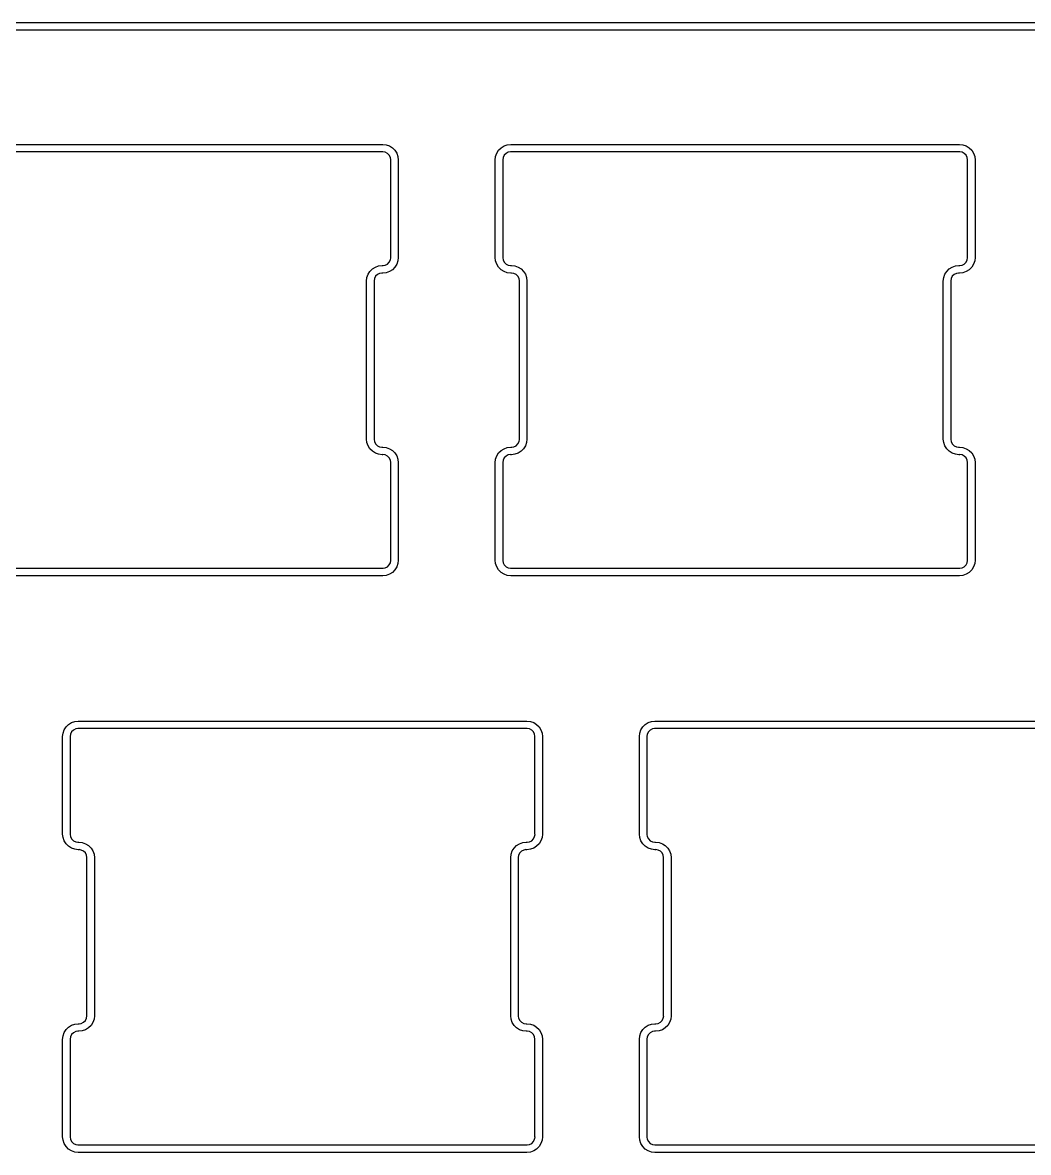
# Model space of a CAD drawing. Extents: x 1.19 to 10.6, y -5.73 to -2.38.
# Drawn here: x 5.344 to 6.652, y -3.952 to -2.482 of the extents above; entities that cross this region are included whole.
import ezdxf

# ---------------------------------------------------------------- set-up
doc = ezdxf.new("R2010")
doc.units = 0
doc.header["$MEASUREMENT"] = 0
doc.layers.add('BLACK', color=7, linetype='CONTINUOUS')

msp = doc.modelspace()

# ---------------------------------------------------------------- linework, layer by layer
at = {"layer": 'BLACK', "linetype": 'CONTINUOUS'}
for p, q in [((1.59252, -2.48209), (10.1988, -2.48209)), ((10.1988, -2.49193), (1.59252, -2.49193)), ((5.22894, -2.64055), (5.8124, -2.64055)), ((5.8124, -2.64055), (5.81691, -2.64106)), ((5.81691, -2.64106), (5.8212, -2.64256)), ((5.8212, -2.64256), (5.82504, -2.64497)), ((5.82504, -2.64497), (5.82825, -2.64819)), ((5.96308, -2.64819), (5.9663, -2.64497)), ((5.9663, -2.64497), (5.97014, -2.64256)), ((5.97014, -2.64256), (5.97443, -2.64106)), ((5.97443, -2.64106), (5.97894, -2.64055)), ((5.97894, -2.64055), (5.97894, -2.64055)), ((5.97894, -2.64055), (6.5624, -2.64055)), ((6.5624, -2.64055), (6.56691, -2.64106)), ((6.56691, -2.64106), (6.5712, -2.64256)), ((6.5712, -2.64256), (6.57504, -2.64497)), ((6.57504, -2.64497), (6.57825, -2.64819)), ((5.8124, -2.65039), (5.22894, -2.65039)), ((5.81271, -2.65031), (5.8124, -2.65039)), ((5.81567, -2.65078), (5.81271, -2.65031)), ((5.81861, -2.65228), (5.81567, -2.65078)), ((5.82095, -2.65462), (5.81861, -2.65228)), ((5.82245, -2.65756), (5.82095, -2.65462)), ((5.8229, -2.6604), (5.82245, -2.65756)), ((5.82825, -2.64819), (5.83067, -2.65203)), ((5.83067, -2.65203), (5.83217, -2.65632)), ((5.83217, -2.65632), (5.83268, -2.66083)), ((5.95866, -2.66083), (5.95917, -2.65632)), ((5.95917, -2.65632), (5.96067, -2.65203)), ((5.96067, -2.65203), (5.96308, -2.64819)), ((5.96889, -2.65756), (5.96842, -2.66052)), ((5.97039, -2.65462), (5.96889, -2.65756)), ((5.97273, -2.65228), (5.97039, -2.65462)), ((5.97567, -2.65078), (5.97273, -2.65228)), ((5.97851, -2.65033), (5.97567, -2.65078)), ((5.97894, -2.65039), (5.97851, -2.65033)), ((6.5624, -2.65039), (5.97894, -2.65039)), ((6.56271, -2.65031), (6.5624, -2.65039)), ((6.56567, -2.65078), (6.56271, -2.65031)), ((6.56861, -2.65228), (6.56567, -2.65078)), ((6.57095, -2.65462), (6.56861, -2.65228)), ((6.57245, -2.65756), (6.57095, -2.65462)), ((6.5729, -2.6604), (6.57245, -2.65756)), ((6.57825, -2.64819), (6.58067, -2.65203)), ((6.58067, -2.65203), (6.58217, -2.65632)), ((6.58217, -2.65632), (6.58268, -2.66083)), ((5.82283, -2.66083), (5.8229, -2.6604)), ((5.82283, -2.7876), (5.82283, -2.66083)), ((5.83268, -2.66083), (5.83268, -2.7876)), ((5.95866, -2.7876), (5.95866, -2.66083)), ((5.95866, -2.66083), (5.95866, -2.66083)), ((5.96842, -2.66052), (5.9685, -2.66083)), ((5.9685, -2.66083), (5.9685, -2.66083)), ((5.9685, -2.66083), (5.9685, -2.7876)), ((6.57283, -2.66083), (6.5729, -2.6604)), ((6.57283, -2.7876), (6.57283, -2.66083)), ((6.58268, -2.66083), (6.58268, -2.7876)), ((5.82095, -2.79381), (5.82245, -2.79086)), ((5.82245, -2.79086), (5.82292, -2.7879)), ((5.82292, -2.7879), (5.82283, -2.7876)), ((5.83268, -2.7876), (5.83217, -2.79211)), ((5.95917, -2.79211), (5.95866, -2.7876)), ((5.9685, -2.7876), (5.96844, -2.78803)), ((5.96844, -2.78803), (5.96889, -2.79086)), ((5.96889, -2.79086), (5.97039, -2.79381)), ((6.57095, -2.79381), (6.57245, -2.79086)), ((6.57245, -2.79086), (6.57292, -2.7879)), ((6.57292, -2.7879), (6.57283, -2.7876)), ((6.58268, -2.7876), (6.58217, -2.79211)), ((5.79335, -2.80951), (5.79576, -2.80567)), ((5.79576, -2.80567), (5.79897, -2.80246)), ((5.79897, -2.80246), (5.80282, -2.80004)), ((5.80282, -2.80004), (5.8071, -2.79854)), ((5.8071, -2.79854), (5.81161, -2.79803)), ((5.81161, -2.79803), (5.81161, -2.79803)), ((5.81161, -2.79803), (5.8124, -2.79803)), ((5.8124, -2.79803), (5.81283, -2.79809)), ((5.81283, -2.79809), (5.81567, -2.79764)), ((5.81567, -2.79764), (5.81861, -2.79614)), ((5.8212, -2.80587), (5.81691, -2.80737)), ((5.81861, -2.79614), (5.82095, -2.79381)), ((5.82504, -2.80345), (5.8212, -2.80587)), ((5.82825, -2.80024), (5.82504, -2.80345)), ((5.83067, -2.7964), (5.82825, -2.80024)), ((5.83217, -2.79211), (5.83067, -2.7964)), ((5.96067, -2.7964), (5.95917, -2.79211)), ((5.96308, -2.80024), (5.96067, -2.7964)), ((5.9663, -2.80345), (5.96308, -2.80024)), ((5.97014, -2.80587), (5.9663, -2.80345)), ((5.97443, -2.80737), (5.97014, -2.80587)), ((5.97039, -2.79381), (5.97273, -2.79614)), ((5.97273, -2.79614), (5.97567, -2.79764)), ((5.97567, -2.79764), (5.97863, -2.79811)), ((5.97863, -2.79811), (5.97894, -2.79803)), ((5.97894, -2.79803), (5.97972, -2.79803)), ((5.97972, -2.79803), (5.98424, -2.79854)), ((5.98424, -2.79854), (5.98852, -2.80004)), ((5.98852, -2.80004), (5.99237, -2.80246)), ((5.99237, -2.80246), (5.99558, -2.80567)), ((5.99558, -2.80567), (5.99799, -2.80951)), ((6.54335, -2.80951), (6.54576, -2.80567)), ((6.54576, -2.80567), (6.54897, -2.80246)), ((6.54897, -2.80246), (6.55282, -2.80004)), ((6.55282, -2.80004), (6.5571, -2.79854)), ((6.5571, -2.79854), (6.56161, -2.79803)), ((6.56161, -2.79803), (6.56161, -2.79803)), ((6.56161, -2.79803), (6.5624, -2.79803)), ((6.5624, -2.79803), (6.56283, -2.79809)), ((6.56283, -2.79809), (6.56567, -2.79764)), ((6.56567, -2.79764), (6.56861, -2.79614)), ((6.5712, -2.80587), (6.56691, -2.80737)), ((6.56861, -2.79614), (6.57095, -2.79381)), ((6.57504, -2.80345), (6.5712, -2.80587)), ((6.57825, -2.80024), (6.57504, -2.80345)), ((6.58067, -2.7964), (6.57825, -2.80024)), ((6.58217, -2.79211), (6.58067, -2.7964)), ((5.79134, -2.81831), (5.79185, -2.8138)), ((5.79134, -3.02382), (5.79134, -2.81831)), ((5.79134, -2.81831), (5.79134, -2.81831)), ((5.79185, -2.8138), (5.79335, -2.80951)), ((5.80157, -2.81504), (5.8011, -2.818)), ((5.8011, -2.818), (5.80118, -2.81831)), ((5.80118, -2.81831), (5.80118, -2.81831)), ((5.80118, -2.81831), (5.80118, -3.02382)), ((5.80307, -2.8121), (5.80157, -2.81504)), ((5.80541, -2.80976), (5.80307, -2.8121)), ((5.80835, -2.80826), (5.80541, -2.80976)), ((5.81119, -2.80781), (5.80835, -2.80826)), ((5.81161, -2.80787), (5.81119, -2.80781)), ((5.8124, -2.80787), (5.81161, -2.80787)), ((5.81691, -2.80737), (5.8124, -2.80787)), ((5.8124, -2.80787), (5.8124, -2.80787)), ((5.97894, -2.80787), (5.97443, -2.80737)), ((5.97972, -2.80787), (5.97894, -2.80787)), ((5.98003, -2.80779), (5.97972, -2.80787)), ((5.98299, -2.80826), (5.98003, -2.80779)), ((5.98593, -2.80976), (5.98299, -2.80826)), ((5.98827, -2.8121), (5.98593, -2.80976)), ((5.98977, -2.81504), (5.98827, -2.8121)), ((5.99022, -2.81788), (5.98977, -2.81504)), ((5.99016, -2.81831), (5.99022, -2.81788)), ((5.99016, -3.02382), (5.99016, -2.81831)), ((5.99799, -2.80951), (5.99949, -2.8138)), ((5.99949, -2.8138), (6, -2.81831)), ((6, -2.81831), (6, -3.02382)), ((6.54134, -2.81831), (6.54185, -2.8138)), ((6.54134, -3.02382), (6.54134, -2.81831)), ((6.54134, -2.81831), (6.54134, -2.81831)), ((6.54185, -2.8138), (6.54335, -2.80951)), ((6.55157, -2.81504), (6.5511, -2.818)), ((6.5511, -2.818), (6.55118, -2.81831)), ((6.55118, -2.81831), (6.55118, -2.81831)), ((6.55118, -2.81831), (6.55118, -3.02382)), ((6.55307, -2.8121), (6.55157, -2.81504)), ((6.55541, -2.80976), (6.55307, -2.8121)), ((6.55835, -2.80826), (6.55541, -2.80976)), ((6.56119, -2.80781), (6.55835, -2.80826)), ((6.56161, -2.80787), (6.56119, -2.80781)), ((6.5624, -2.80787), (6.56161, -2.80787)), ((6.56691, -2.80737), (6.5624, -2.80787)), ((6.5624, -2.80787), (6.5624, -2.80787)), ((5.79185, -3.02833), (5.79134, -3.02382)), ((5.80118, -3.02382), (5.80112, -3.02425)), ((5.80112, -3.02425), (5.80157, -3.02708)), ((5.80157, -3.02708), (5.80307, -3.03003)), ((5.98827, -3.03003), (5.98977, -3.02708)), ((5.98977, -3.02708), (5.99024, -3.02412)), ((5.99024, -3.02412), (5.99016, -3.02382)), ((6, -3.02382), (5.99949, -3.02833)), ((6.54185, -3.02833), (6.54134, -3.02382)), ((6.55118, -3.02382), (6.55112, -3.02425)), ((6.55112, -3.02425), (6.55157, -3.02708)), ((6.55157, -3.02708), (6.55307, -3.03003)), ((5.79335, -3.03262), (5.79185, -3.02833)), ((5.79576, -3.03646), (5.79335, -3.03262)), ((5.79897, -3.03967), (5.79576, -3.03646)), ((5.80282, -3.04209), (5.79897, -3.03967)), ((5.80307, -3.03003), (5.80541, -3.03236)), ((5.80541, -3.03236), (5.80835, -3.03387)), ((5.80835, -3.03387), (5.81131, -3.03433)), ((5.81131, -3.03433), (5.81161, -3.03425)), ((5.81161, -3.03425), (5.8124, -3.03425)), ((5.8124, -3.03425), (5.81691, -3.03476)), ((5.81691, -3.03476), (5.8212, -3.03626)), ((5.8212, -3.03626), (5.82504, -3.03868)), ((5.82504, -3.03868), (5.82825, -3.04189)), ((5.96308, -3.04189), (5.9663, -3.03868)), ((5.9663, -3.03868), (5.97014, -3.03626)), ((5.97014, -3.03626), (5.97443, -3.03476)), ((5.97443, -3.03476), (5.97894, -3.03425)), ((5.97894, -3.03425), (5.97894, -3.03425)), ((5.97894, -3.03425), (5.97972, -3.03425)), ((5.97972, -3.03425), (5.98015, -3.03431)), ((5.98015, -3.03431), (5.98299, -3.03387)), ((5.98299, -3.03387), (5.98593, -3.03236)), ((5.98593, -3.03236), (5.98827, -3.03003)), ((5.99237, -3.03967), (5.98852, -3.04209)), ((5.99558, -3.03646), (5.99237, -3.03967)), ((5.99799, -3.03262), (5.99558, -3.03646)), ((5.99949, -3.02833), (5.99799, -3.03262)), ((6.54335, -3.03262), (6.54185, -3.02833)), ((6.54576, -3.03646), (6.54335, -3.03262)), ((6.54897, -3.03967), (6.54576, -3.03646)), ((6.55282, -3.04209), (6.54897, -3.03967)), ((6.55307, -3.03003), (6.55541, -3.03236)), ((6.55541, -3.03236), (6.55835, -3.03387)), ((6.55835, -3.03387), (6.56131, -3.03433)), ((6.56131, -3.03433), (6.56161, -3.03425)), ((6.56161, -3.03425), (6.5624, -3.03425)), ((6.5624, -3.03425), (6.56691, -3.03476)), ((6.56691, -3.03476), (6.5712, -3.03626)), ((6.5712, -3.03626), (6.57504, -3.03868)), ((6.57504, -3.03868), (6.57825, -3.04189)), ((5.8071, -3.04359), (5.80282, -3.04209)), ((5.81161, -3.04409), (5.8071, -3.04359)), ((5.8124, -3.04409), (5.81161, -3.04409)), ((5.81271, -3.04401), (5.8124, -3.04409)), ((5.81567, -3.04448), (5.81271, -3.04401)), ((5.81861, -3.04598), (5.81567, -3.04448)), ((5.82095, -3.04832), (5.81861, -3.04598)), ((5.82245, -3.05126), (5.82095, -3.04832)), ((5.8229, -3.0541), (5.82245, -3.05126)), ((5.82283, -3.05453), (5.8229, -3.0541)), ((5.82283, -3.1813), (5.82283, -3.05453)), ((5.82825, -3.04189), (5.83067, -3.04573)), ((5.83067, -3.04573), (5.83217, -3.05002)), ((5.83217, -3.05002), (5.83268, -3.05453)), ((5.83268, -3.05453), (5.83268, -3.1813)), ((5.95866, -3.05453), (5.95917, -3.05002)), ((5.95866, -3.1813), (5.95866, -3.05453)), ((5.95866, -3.05453), (5.95866, -3.05453)), ((5.95917, -3.05002), (5.96067, -3.04573)), ((5.96067, -3.04573), (5.96308, -3.04189)), ((5.96889, -3.05126), (5.96842, -3.05422)), ((5.96842, -3.05422), (5.9685, -3.05453)), ((5.9685, -3.05453), (5.9685, -3.05453)), ((5.9685, -3.05453), (5.9685, -3.1813)), ((5.97039, -3.04832), (5.96889, -3.05126)), ((5.97273, -3.04598), (5.97039, -3.04832)), ((5.97567, -3.04448), (5.97273, -3.04598)), ((5.97851, -3.04403), (5.97567, -3.04448)), ((5.97894, -3.04409), (5.97851, -3.04403)), ((5.97972, -3.04409), (5.97894, -3.04409)), ((5.98424, -3.04359), (5.97972, -3.04409)), ((5.97972, -3.04409), (5.97972, -3.04409)), ((5.98852, -3.04209), (5.98424, -3.04359)), ((6.5571, -3.04359), (6.55282, -3.04209)), ((6.56161, -3.04409), (6.5571, -3.04359)), ((6.5624, -3.04409), (6.56161, -3.04409)), ((6.56271, -3.04401), (6.5624, -3.04409)), ((6.56567, -3.04448), (6.56271, -3.04401)), ((6.56861, -3.04598), (6.56567, -3.04448)), ((6.57095, -3.04832), (6.56861, -3.04598)), ((6.57245, -3.05126), (6.57095, -3.04832)), ((6.5729, -3.0541), (6.57245, -3.05126)), ((6.57283, -3.05453), (6.5729, -3.0541)), ((6.57283, -3.1813), (6.57283, -3.05453)), ((6.57825, -3.04189), (6.58067, -3.04573)), ((6.58067, -3.04573), (6.58217, -3.05002)), ((6.58217, -3.05002), (6.58268, -3.05453)), ((6.58268, -3.05453), (6.58268, -3.1813)), ((5.81861, -3.18984), (5.82095, -3.18751)), ((5.82095, -3.18751), (5.82245, -3.18456)), ((5.82245, -3.18456), (5.82292, -3.1816)), ((5.82292, -3.1816), (5.82283, -3.1813)), ((5.83217, -3.18581), (5.83067, -3.1901)), ((5.83268, -3.1813), (5.83217, -3.18581)), ((5.95917, -3.18581), (5.95866, -3.1813)), ((5.96067, -3.1901), (5.95917, -3.18581)), ((5.9685, -3.1813), (5.96844, -3.18173)), ((5.96844, -3.18173), (5.96889, -3.18456)), ((5.96889, -3.18456), (5.97039, -3.18751)), ((5.97039, -3.18751), (5.97273, -3.18984)), ((6.56861, -3.18984), (6.57095, -3.18751)), ((6.57095, -3.18751), (6.57245, -3.18456)), ((6.57245, -3.18456), (6.57292, -3.1816)), ((6.57292, -3.1816), (6.57283, -3.1813)), ((6.58217, -3.18581), (6.58067, -3.1901)), ((6.58268, -3.1813), (6.58217, -3.18581)), ((5.22894, -3.19173), (5.8124, -3.19173)), ((5.8124, -3.20157), (5.22894, -3.20157)), ((5.8124, -3.19173), (5.81283, -3.19179)), ((5.81691, -3.20107), (5.8124, -3.20157)), ((5.8124, -3.20157), (5.8124, -3.20157)), ((5.81283, -3.19179), (5.81567, -3.19135)), ((5.81567, -3.19135), (5.81861, -3.18984)), ((5.8212, -3.19957), (5.81691, -3.20107)), ((5.82504, -3.19715), (5.8212, -3.19957)), ((5.82825, -3.19394), (5.82504, -3.19715)), ((5.83067, -3.1901), (5.82825, -3.19394)), ((5.96308, -3.19394), (5.96067, -3.1901)), ((5.9663, -3.19715), (5.96308, -3.19394)), ((5.97014, -3.19957), (5.9663, -3.19715)), ((5.97443, -3.20107), (5.97014, -3.19957)), ((5.97273, -3.18984), (5.97567, -3.19135)), ((5.97894, -3.20157), (5.97443, -3.20107)), ((5.97567, -3.19135), (5.97863, -3.19181)), ((5.97863, -3.19181), (5.97894, -3.19173)), ((5.97894, -3.19173), (6.5624, -3.19173)), ((6.5624, -3.20157), (5.97894, -3.20157)), ((6.5624, -3.19173), (6.56283, -3.19179)), ((6.56691, -3.20107), (6.5624, -3.20157)), ((6.5624, -3.20157), (6.5624, -3.20157)), ((6.56283, -3.19179), (6.56567, -3.19135)), ((6.56567, -3.19135), (6.56861, -3.18984)), ((6.5712, -3.19957), (6.56691, -3.20107)), ((6.57504, -3.19715), (6.5712, -3.19957)), ((6.57825, -3.19394), (6.57504, -3.19715)), ((6.58067, -3.1901), (6.57825, -3.19394)), ((5.4038, -3.39497), (5.40764, -3.39256)), ((5.40764, -3.39256), (5.41193, -3.39106)), ((5.41193, -3.39106), (5.41644, -3.39055)), ((5.41644, -3.39055), (5.41644, -3.39055)), ((5.41644, -3.39055), (5.9999, -3.39055)), ((5.9999, -3.39055), (6.00441, -3.39106)), ((6.00441, -3.39106), (6.0087, -3.39256)), ((6.0087, -3.39256), (6.01254, -3.39497)), ((6.1538, -3.39497), (6.15764, -3.39256)), ((6.15764, -3.39256), (6.16193, -3.39106)), ((6.16193, -3.39106), (6.16644, -3.39055)), ((6.16644, -3.39055), (6.16644, -3.39055)), ((6.16644, -3.39055), (6.7499, -3.39055)), ((5.39616, -3.41083), (5.39667, -3.40632)), ((5.39667, -3.40632), (5.39817, -3.40203)), ((5.39817, -3.40203), (5.40058, -3.39819)), ((5.40058, -3.39819), (5.4038, -3.39497)), ((5.40639, -3.40756), (5.40592, -3.41052)), ((5.40789, -3.40462), (5.40639, -3.40756)), ((5.41023, -3.40228), (5.40789, -3.40462)), ((5.41317, -3.40078), (5.41023, -3.40228)), ((5.41601, -3.40033), (5.41317, -3.40078)), ((5.41644, -3.40039), (5.41601, -3.40033)), ((5.9999, -3.40039), (5.41644, -3.40039)), ((6.00021, -3.40031), (5.9999, -3.40039)), ((6.00317, -3.40078), (6.00021, -3.40031)), ((6.00611, -3.40228), (6.00317, -3.40078)), ((6.00845, -3.40462), (6.00611, -3.40228)), ((6.00995, -3.40756), (6.00845, -3.40462)), ((6.0104, -3.4104), (6.00995, -3.40756)), ((6.01254, -3.39497), (6.01575, -3.39819)), ((6.01575, -3.39819), (6.01817, -3.40203)), ((6.01817, -3.40203), (6.01967, -3.40632)), ((6.01967, -3.40632), (6.02018, -3.41083)), ((6.14616, -3.41083), (6.14667, -3.40632)), ((6.14667, -3.40632), (6.14817, -3.40203)), ((6.14817, -3.40203), (6.15058, -3.39819)), ((6.15058, -3.39819), (6.1538, -3.39497)), ((6.15639, -3.40756), (6.15592, -3.41052)), ((6.15789, -3.40462), (6.15639, -3.40756)), ((6.16023, -3.40228), (6.15789, -3.40462)), ((6.16317, -3.40078), (6.16023, -3.40228)), ((6.16601, -3.40033), (6.16317, -3.40078)), ((6.16644, -3.40039), (6.16601, -3.40033)), ((6.7499, -3.40039), (6.16644, -3.40039)), ((5.39616, -3.5376), (5.39616, -3.41083)), ((5.39616, -3.41083), (5.39616, -3.41083)), ((5.40592, -3.41052), (5.406, -3.41083)), ((5.406, -3.41083), (5.406, -3.41083)), ((5.406, -3.41083), (5.406, -3.5376)), ((6.01033, -3.41083), (6.0104, -3.4104)), ((6.01033, -3.5376), (6.01033, -3.41083)), ((6.02018, -3.41083), (6.02018, -3.5376)), ((6.14616, -3.5376), (6.14616, -3.41083)), ((6.14616, -3.41083), (6.14616, -3.41083)), ((6.15592, -3.41052), (6.156, -3.41083)), ((6.156, -3.41083), (6.156, -3.41083)), ((6.156, -3.41083), (6.156, -3.5376)), ((5.39667, -3.54211), (5.39616, -3.5376)), ((5.406, -3.5376), (5.40594, -3.53803)), ((5.40594, -3.53803), (5.40639, -3.54086)), ((5.40639, -3.54086), (5.40789, -3.54381)), ((6.00845, -3.54381), (6.00995, -3.54086)), ((6.00995, -3.54086), (6.01042, -3.5379)), ((6.01042, -3.5379), (6.01033, -3.5376)), ((6.02018, -3.5376), (6.01967, -3.54211)), ((6.14667, -3.54211), (6.14616, -3.5376)), ((6.156, -3.5376), (6.15594, -3.53803)), ((6.15594, -3.53803), (6.15639, -3.54086)), ((6.15639, -3.54086), (6.15789, -3.54381)), ((5.39817, -3.5464), (5.39667, -3.54211)), ((5.40058, -3.55024), (5.39817, -3.5464)), ((5.4038, -3.55345), (5.40058, -3.55024)), ((5.40764, -3.55587), (5.4038, -3.55345)), ((5.41193, -3.55737), (5.40764, -3.55587)), ((5.40789, -3.54381), (5.41023, -3.54614)), ((5.41023, -3.54614), (5.41317, -3.54764)), ((5.41317, -3.54764), (5.41613, -3.54811)), ((5.41613, -3.54811), (5.41644, -3.54803)), ((5.41644, -3.54803), (5.41722, -3.54803)), ((5.41722, -3.54803), (5.42174, -3.54854)), ((5.42174, -3.54854), (5.42602, -3.55004)), ((5.42602, -3.55004), (5.42987, -3.55246)), ((5.42987, -3.55246), (5.43308, -3.55567)), ((5.43308, -3.55567), (5.43549, -3.55951)), ((5.98085, -3.55951), (5.98326, -3.55567)), ((5.98326, -3.55567), (5.98647, -3.55246)), ((5.98647, -3.55246), (5.99032, -3.55004)), ((5.99032, -3.55004), (5.9946, -3.54854)), ((5.9946, -3.54854), (5.99911, -3.54803)), ((5.99911, -3.54803), (5.99911, -3.54803)), ((5.99911, -3.54803), (5.9999, -3.54803)), ((5.9999, -3.54803), (6.00033, -3.54809)), ((6.00033, -3.54809), (6.00317, -3.54764)), ((6.00317, -3.54764), (6.00611, -3.54614)), ((6.0087, -3.55587), (6.00441, -3.55737)), ((6.00611, -3.54614), (6.00845, -3.54381)), ((6.01254, -3.55345), (6.0087, -3.55587)), ((6.01575, -3.55024), (6.01254, -3.55345)), ((6.01817, -3.5464), (6.01575, -3.55024)), ((6.01967, -3.54211), (6.01817, -3.5464)), ((6.14817, -3.5464), (6.14667, -3.54211)), ((6.15058, -3.55024), (6.14817, -3.5464)), ((6.1538, -3.55345), (6.15058, -3.55024)), ((6.15764, -3.55587), (6.1538, -3.55345)), ((6.16193, -3.55737), (6.15764, -3.55587)), ((6.15789, -3.54381), (6.16023, -3.54614)), ((6.16023, -3.54614), (6.16317, -3.54764)), ((6.16317, -3.54764), (6.16613, -3.54811)), ((6.16613, -3.54811), (6.16644, -3.54803)), ((6.16644, -3.54803), (6.16722, -3.54803)), ((6.16722, -3.54803), (6.17174, -3.54854)), ((6.17174, -3.54854), (6.17602, -3.55004)), ((6.17602, -3.55004), (6.17987, -3.55246)), ((6.17987, -3.55246), (6.18308, -3.55567)), ((6.18308, -3.55567), (6.18549, -3.55951)), ((5.41644, -3.55787), (5.41193, -3.55737)), ((5.41722, -3.55787), (5.41644, -3.55787)), ((5.41753, -3.55779), (5.41722, -3.55787)), ((5.42049, -3.55826), (5.41753, -3.55779)), ((5.42343, -3.55976), (5.42049, -3.55826)), ((5.42577, -3.5621), (5.42343, -3.55976)), ((5.42727, -3.56504), (5.42577, -3.5621)), ((5.42772, -3.56788), (5.42727, -3.56504)), ((5.42766, -3.56831), (5.42772, -3.56788)), ((5.42766, -3.77382), (5.42766, -3.56831)), ((5.43549, -3.55951), (5.43699, -3.5638)), ((5.43699, -3.5638), (5.4375, -3.56831)), ((5.4375, -3.56831), (5.4375, -3.77382)), ((5.97884, -3.56831), (5.97935, -3.5638)), ((5.97884, -3.77382), (5.97884, -3.56831)), ((5.97884, -3.56831), (5.97884, -3.56831)), ((5.97935, -3.5638), (5.98085, -3.55951)), ((5.98907, -3.56504), (5.9886, -3.568)), ((5.9886, -3.568), (5.98868, -3.56831)), ((5.98868, -3.56831), (5.98868, -3.56831)), ((5.98868, -3.56831), (5.98868, -3.77382)), ((5.99057, -3.5621), (5.98907, -3.56504)), ((5.99291, -3.55976), (5.99057, -3.5621)), ((5.99585, -3.55826), (5.99291, -3.55976)), ((5.99869, -3.55781), (5.99585, -3.55826)), ((5.99911, -3.55787), (5.99869, -3.55781)), ((5.9999, -3.55787), (5.99911, -3.55787)), ((6.00441, -3.55737), (5.9999, -3.55787)), ((5.9999, -3.55787), (5.9999, -3.55787)), ((6.16644, -3.55787), (6.16193, -3.55737)), ((6.16722, -3.55787), (6.16644, -3.55787)), ((6.16753, -3.55779), (6.16722, -3.55787)), ((6.17049, -3.55826), (6.16753, -3.55779)), ((6.17343, -3.55976), (6.17049, -3.55826)), ((6.17577, -3.5621), (6.17343, -3.55976)), ((6.17727, -3.56504), (6.17577, -3.5621)), ((6.17772, -3.56788), (6.17727, -3.56504)), ((6.17766, -3.56831), (6.17772, -3.56788)), ((6.17766, -3.77382), (6.17766, -3.56831)), ((6.18549, -3.55951), (6.18699, -3.5638)), ((6.18699, -3.5638), (6.1875, -3.56831)), ((6.1875, -3.56831), (6.1875, -3.77382)), ((5.42727, -3.77708), (5.42774, -3.77412)), ((5.42774, -3.77412), (5.42766, -3.77382)), ((5.4375, -3.77382), (5.43699, -3.77833)), ((5.97935, -3.77833), (5.97884, -3.77382)), ((5.98868, -3.77382), (5.98862, -3.77425)), ((5.98862, -3.77425), (5.98907, -3.77708)), ((6.17727, -3.77708), (6.17774, -3.77412)), ((6.17774, -3.77412), (6.17766, -3.77382)), ((6.1875, -3.77382), (6.18699, -3.77833)), ((5.40058, -3.79189), (5.4038, -3.78868)), ((5.4038, -3.78868), (5.40764, -3.78626)), ((5.40764, -3.78626), (5.41193, -3.78476)), ((5.41193, -3.78476), (5.41644, -3.78425)), ((5.41644, -3.78425), (5.41644, -3.78425)), ((5.41644, -3.78425), (5.41722, -3.78425)), ((5.41722, -3.78425), (5.41765, -3.78431)), ((5.41765, -3.78431), (5.42049, -3.78387)), ((5.42049, -3.78387), (5.42343, -3.78236)), ((5.42343, -3.78236), (5.42577, -3.78003)), ((5.42577, -3.78003), (5.42727, -3.77708)), ((5.42987, -3.78967), (5.42602, -3.79209)), ((5.43308, -3.78646), (5.42987, -3.78967)), ((5.43549, -3.78262), (5.43308, -3.78646)), ((5.43699, -3.77833), (5.43549, -3.78262)), ((5.98085, -3.78262), (5.97935, -3.77833)), ((5.98326, -3.78646), (5.98085, -3.78262)), ((5.98647, -3.78967), (5.98326, -3.78646)), ((5.99032, -3.79209), (5.98647, -3.78967)), ((5.98907, -3.77708), (5.99057, -3.78003)), ((5.99057, -3.78003), (5.99291, -3.78236)), ((5.99291, -3.78236), (5.99585, -3.78387)), ((5.99585, -3.78387), (5.99881, -3.78433)), ((5.99881, -3.78433), (5.99911, -3.78425)), ((5.99911, -3.78425), (5.9999, -3.78425)), ((5.9999, -3.78425), (6.00441, -3.78476)), ((6.00441, -3.78476), (6.0087, -3.78626)), ((6.0087, -3.78626), (6.01254, -3.78868)), ((6.01254, -3.78868), (6.01575, -3.79189)), ((6.15058, -3.79189), (6.1538, -3.78868)), ((6.1538, -3.78868), (6.15764, -3.78626)), ((6.15764, -3.78626), (6.16193, -3.78476)), ((6.16193, -3.78476), (6.16644, -3.78425)), ((6.16644, -3.78425), (6.16644, -3.78425)), ((6.16644, -3.78425), (6.16722, -3.78425)), ((6.16722, -3.78425), (6.16765, -3.78431)), ((6.16765, -3.78431), (6.17049, -3.78387)), ((6.17049, -3.78387), (6.17343, -3.78236)), ((6.17343, -3.78236), (6.17577, -3.78003)), ((6.17577, -3.78003), (6.17727, -3.77708)), ((6.17987, -3.78967), (6.17602, -3.79209)), ((6.18308, -3.78646), (6.17987, -3.78967)), ((6.18549, -3.78262), (6.18308, -3.78646)), ((6.18699, -3.77833), (6.18549, -3.78262)), ((5.39616, -3.80453), (5.39667, -3.80002)), ((5.39616, -3.9313), (5.39616, -3.80453)), ((5.39616, -3.80453), (5.39616, -3.80453)), ((5.39667, -3.80002), (5.39817, -3.79573)), ((5.39817, -3.79573), (5.40058, -3.79189)), ((5.40639, -3.80126), (5.40592, -3.80422)), ((5.40592, -3.80422), (5.406, -3.80453)), ((5.406, -3.80453), (5.406, -3.80453)), ((5.406, -3.80453), (5.406, -3.9313)), ((5.40789, -3.79832), (5.40639, -3.80126)), ((5.41023, -3.79598), (5.40789, -3.79832)), ((5.41317, -3.79448), (5.41023, -3.79598)), ((5.41601, -3.79403), (5.41317, -3.79448)), ((5.41644, -3.79409), (5.41601, -3.79403)), ((5.41722, -3.79409), (5.41644, -3.79409)), ((5.42174, -3.79359), (5.41722, -3.79409)), ((5.41722, -3.79409), (5.41722, -3.79409)), ((5.42602, -3.79209), (5.42174, -3.79359)), ((5.9946, -3.79359), (5.99032, -3.79209)), ((5.99911, -3.79409), (5.9946, -3.79359)), ((5.9999, -3.79409), (5.99911, -3.79409)), ((6.00021, -3.79401), (5.9999, -3.79409)), ((6.00317, -3.79448), (6.00021, -3.79401)), ((6.00611, -3.79598), (6.00317, -3.79448)), ((6.00845, -3.79832), (6.00611, -3.79598)), ((6.00995, -3.80126), (6.00845, -3.79832)), ((6.0104, -3.8041), (6.00995, -3.80126)), ((6.01033, -3.80453), (6.0104, -3.8041)), ((6.01033, -3.9313), (6.01033, -3.80453)), ((6.01575, -3.79189), (6.01817, -3.79573)), ((6.01817, -3.79573), (6.01967, -3.80002)), ((6.01967, -3.80002), (6.02018, -3.80453)), ((6.02018, -3.80453), (6.02018, -3.9313)), ((6.14616, -3.80453), (6.14667, -3.80002)), ((6.14616, -3.9313), (6.14616, -3.80453)), ((6.14616, -3.80453), (6.14616, -3.80453)), ((6.14667, -3.80002), (6.14817, -3.79573)), ((6.14817, -3.79573), (6.15058, -3.79189)), ((6.15639, -3.80126), (6.15592, -3.80422)), ((6.15592, -3.80422), (6.156, -3.80453)), ((6.156, -3.80453), (6.156, -3.80453)), ((6.156, -3.80453), (6.156, -3.9313)), ((6.15789, -3.79832), (6.15639, -3.80126)), ((6.16023, -3.79598), (6.15789, -3.79832)), ((6.16317, -3.79448), (6.16023, -3.79598)), ((6.16601, -3.79403), (6.16317, -3.79448)), ((6.16644, -3.79409), (6.16601, -3.79403)), ((6.16722, -3.79409), (6.16644, -3.79409)), ((6.17174, -3.79359), (6.16722, -3.79409)), ((6.16722, -3.79409), (6.16722, -3.79409)), ((6.17602, -3.79209), (6.17174, -3.79359)), ((5.39667, -3.93581), (5.39616, -3.9313)), ((5.39817, -3.9401), (5.39667, -3.93581)), ((5.406, -3.9313), (5.40594, -3.93173)), ((5.40594, -3.93173), (5.40639, -3.93456)), ((5.40639, -3.93456), (5.40789, -3.93751)), ((5.40789, -3.93751), (5.41023, -3.93984)), ((6.00611, -3.93984), (6.00845, -3.93751)), ((6.00845, -3.93751), (6.00995, -3.93456)), ((6.00995, -3.93456), (6.01042, -3.9316)), ((6.01042, -3.9316), (6.01033, -3.9313)), ((6.01967, -3.93581), (6.01817, -3.9401)), ((6.02018, -3.9313), (6.01967, -3.93581)), ((6.14667, -3.93581), (6.14616, -3.9313)), ((6.14817, -3.9401), (6.14667, -3.93581)), ((6.156, -3.9313), (6.15594, -3.93173)), ((6.15594, -3.93173), (6.15639, -3.93456)), ((6.15639, -3.93456), (6.15789, -3.93751)), ((6.15789, -3.93751), (6.16023, -3.93984)), ((5.40058, -3.94394), (5.39817, -3.9401)), ((5.4038, -3.94715), (5.40058, -3.94394)), ((5.40764, -3.94957), (5.4038, -3.94715)), ((5.41193, -3.95107), (5.40764, -3.94957)), ((5.41023, -3.93984), (5.41317, -3.94135)), ((5.41644, -3.95157), (5.41193, -3.95107)), ((5.41317, -3.94135), (5.41613, -3.94181)), ((5.41613, -3.94181), (5.41644, -3.94173)), ((5.41644, -3.94173), (5.9999, -3.94173)), ((5.9999, -3.95157), (5.41644, -3.95157)), ((5.9999, -3.94173), (6.00033, -3.94179)), ((6.00441, -3.95107), (5.9999, -3.95157)), ((5.9999, -3.95157), (5.9999, -3.95157)), ((6.00033, -3.94179), (6.00317, -3.94135)), ((6.00317, -3.94135), (6.00611, -3.93984)), ((6.0087, -3.94957), (6.00441, -3.95107)), ((6.01254, -3.94715), (6.0087, -3.94957)), ((6.01575, -3.94394), (6.01254, -3.94715)), ((6.01817, -3.9401), (6.01575, -3.94394)), ((6.15058, -3.94394), (6.14817, -3.9401)), ((6.1538, -3.94715), (6.15058, -3.94394)), ((6.15764, -3.94957), (6.1538, -3.94715)), ((6.16193, -3.95107), (6.15764, -3.94957)), ((6.16023, -3.93984), (6.16317, -3.94135)), ((6.16644, -3.95157), (6.16193, -3.95107)), ((6.16317, -3.94135), (6.16613, -3.94181)), ((6.16613, -3.94181), (6.16644, -3.94173)), ((6.16644, -3.94173), (6.7499, -3.94173)), ((6.7499, -3.95157), (6.16644, -3.95157))]:
    msp.add_line(p, q, dxfattribs=at)

doc.saveas('drawing.dxf')
